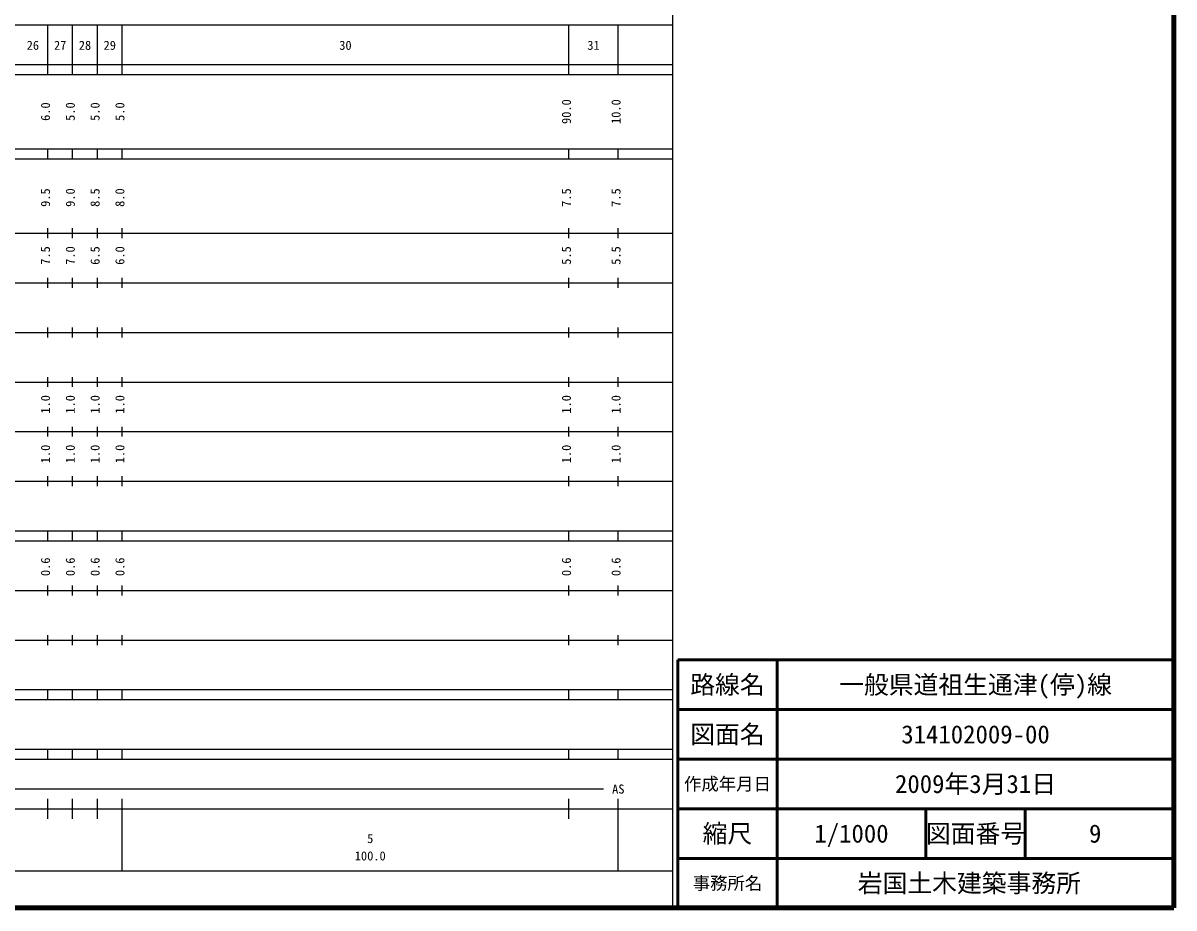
# Model space of a CAD drawing. Units: millimetres on the paper, enlarged 1000 times. Extents: x 40000 to 680000, y 20000 to 380000.
# Drawn here: x 448015 to 680000, y 20000 to 198357 of the extents above; entities that cross this region are included whole.
import ezdxf
from ezdxf.enums import TextEntityAlignment as Align

# ---------------------------------------------------------------- set-up
doc = ezdxf.new("R2010")
doc.units = ezdxf.units.MM
doc.header["$LTSCALE"] = 1000
for name, color, linetype, lineweight in [('M-TTL', 2, 'Continuous', 140), ('M-TTL-BAND', 7, 'Continuous', 25), ('M-TTL-FRAM', 2, 'Continuous', 50), ('M-TTL-LINE', 7, 'Continuous', 50)]:
    doc.layers.add(name, color=color, linetype=linetype, lineweight=lineweight)
doc.layers.add('M-TTL-TXT', color=7, linetype='Continuous')
doc.styles.add('ＭＳ ゴシック', font='')
doc.styles.get('ＭＳ ゴシック').set_extended_font_data('MS Gothic')

msp = doc.modelspace()

# ---------------------------------------------------------------- linework, layer by layer
at = {"layer": 'M-TTL'}
for p, q in [((680000, 20000), (680000, 380000)), ((40000, 20000), (680000, 20000))]:
    msp.add_line(p, q, dxfattribs=at)
at = {"layer": 'M-TTL-BAND'}
for p, q in [((579000, 20000), (579000, 370000)), ((68000, 198000), (579000, 198000)), ((453000, 188000), (453000, 198000)), ((458000, 188000), (458000, 198000)), ((463000, 188000), (463000, 198000)), ((468000, 188000), (468000, 198000)), ((558000, 188000), (558000, 198000)), ((568000, 188000), (568000, 198000)), ((40000, 190000), (579000, 190000)), ((40000, 188000), (579000, 188000)), ((40000, 173000), (579000, 173000)), ((453000, 171000), (453000, 173000)), ((458000, 171000), (458000, 173000)), ((463000, 171000), (463000, 173000)), ((468000, 171000), (468000, 173000)), ((558000, 171000), (558000, 173000)), ((568000, 171000), (568000, 173000)), ((40000, 171000), (579000, 171000)), ((40000, 156000), (579000, 156000)), ((453000, 155000), (453000, 157000)), ((458000, 155000), (458000, 157000)), ((463000, 155000), (463000, 157000)), ((468000, 155000), (468000, 157000)), ((558000, 155000), (558000, 157000)), ((568000, 155000), (568000, 157000)), ((453000, 145000), (453000, 147000)), ((458000, 145000), (458000, 147000)), ((463000, 145000), (463000, 147000)), ((468000, 145000), (468000, 147000)), ((558000, 145000), (558000, 147000)), ((568000, 145000), (568000, 147000)), ((46000, 146000), (579000, 146000)), ((453000, 135000), (453000, 137000)), ((458000, 135000), (458000, 137000)), ((463000, 135000), (463000, 137000)), ((468000, 135000), (468000, 137000)), ((558000, 135000), (558000, 137000)), ((568000, 135000), (568000, 137000)), ((52000, 136000), (579000, 136000)), ((46000, 126000), (579000, 126000)), ((453000, 125000), (453000, 127000)), ((458000, 125000), (458000, 127000)), ((463000, 125000), (463000, 127000)), ((468000, 125000), (468000, 127000)), ((558000, 125000), (558000, 127000)), ((568000, 125000), (568000, 127000)), ((52000, 116000), (579000, 116000)), ((453000, 115000), (453000, 117000)), ((458000, 115000), (458000, 117000)), ((463000, 115000), (463000, 117000)), ((468000, 115000), (468000, 117000)), ((558000, 115000), (558000, 117000)), ((568000, 115000), (568000, 117000)), ((453000, 105000), (453000, 107000)), ((458000, 105000), (458000, 107000)), ((463000, 105000), (463000, 107000)), ((468000, 105000), (468000, 107000)), ((558000, 105000), (558000, 107000)), ((568000, 105000), (568000, 107000)), ((46000, 106000), (579000, 106000)), ((40000, 96000), (579000, 96000)), ((453000, 94000), (453000, 96000)), ((458000, 94000), (458000, 96000)), ((463000, 94000), (463000, 96000)), ((468000, 94000), (468000, 96000)), ((558000, 94000), (558000, 96000)), ((568000, 94000), (568000, 96000)), ((40000, 94000), (579000, 94000)), ((49000, 84000), (579000, 84000)), ((453000, 83000), (453000, 85000)), ((458000, 83000), (458000, 85000)), ((463000, 83000), (463000, 85000)), ((468000, 83000), (468000, 85000)), ((558000, 83000), (558000, 85000)), ((568000, 83000), (568000, 85000)), ((453000, 73000), (453000, 75000)), ((458000, 73000), (458000, 75000)), ((463000, 73000), (463000, 75000)), ((468000, 73000), (468000, 75000)), ((558000, 73000), (558000, 75000)), ((568000, 73000), (568000, 75000)), ((40000, 74000), (579000, 74000)), ((40000, 64000), (579000, 64000)), ((453000, 62000), (453000, 64000)), ((458000, 62000), (458000, 64000)), ((463000, 62000), (463000, 64000)), ((468000, 62000), (468000, 64000)), ((558000, 62000), (558000, 64000)), ((568000, 62000), (568000, 64000)), ((40000, 62000), (579000, 62000)), ((40000, 52000), (579000, 52000)), ((453000, 50000), (453000, 52000)), ((458000, 50000), (458000, 52000)), ((463000, 50000), (463000, 52000)), ((468000, 50000), (468000, 52000)), ((558000, 50000), (558000, 52000)), ((568000, 50000), (568000, 52000)), ((40000, 50000), (579000, 50000)), ((71000, 44000), (565000, 44000)), ((453000, 38000), (453000, 42000)), ((458000, 38000), (458000, 42000)), ((463000, 38000), (463000, 42000)), ((468000, 27500), (468000, 42000)), ((558000, 38000), (558000, 42000)), ((568000, 27500), (568000, 42000)), ((40000, 40000), (579000, 40000)), ((68000, 27500), (579000, 27500))]:
    msp.add_line(p, q, dxfattribs=at)
at = {"layer": 'M-TTL-FRAM'}
for p, q in [((680000, 70000), (580000, 70000)), ((580000, 70000), (580000, 20000))]:
    msp.add_line(p, q, dxfattribs=at)
at = {"layer": 'M-TTL-LINE'}
for p, q in [((600000, 70000), (600000, 20000)), ((680000, 60000), (580000, 60000)), ((680000, 50000), (580000, 50000)), ((680000, 40000), (580000, 40000)), ((630000, 40000), (630000, 30000)), ((650000, 40000), (650000, 30000)), ((680000, 30000), (580000, 30000))]:
    msp.add_line(p, q, dxfattribs=at)

# ---------------------------------------------------------------- texts
at = {"layer": 'M-TTL-BAND', "style": 'ＭＳ ゴシック'}
for s, p in [('26', (450000, 192405)), ('27', (455500, 192405)), ('28', (460500, 192405)), ('29', (465500, 192405)), ('30', (513000, 192405)), ('31', (563000, 192405)), ('AS', (568000, 42500)), ('5', (518000, 32523)), ('100.0', (518000, 29033))]:
    msp.add_text(s, height=1833, dxfattribs=at).set_placement(p, align=Align.BOTTOM_CENTER)
for s, p in [('6.0', (454000, 180500)), ('5.0', (459000, 180500)), ('5.0', (464000, 180500)), ('5.0', (469000, 180500)), ('90.0', (559000, 180500)), ('10.0', (569000, 180500)), ('9.5', (454000, 163174)), ('9.0', (459000, 163174)), ('8.5', (464000, 163174)), ('8.0', (469000, 163174)), ('7.5', (559000, 163174)), ('7.5', (569000, 163174)), ('7.5', (454000, 151500)), ('7.0', (459000, 151500)), ('6.5', (464000, 151500)), ('6.0', (469000, 151500)), ('5.5', (559000, 151500)), ('5.5', (569000, 151500)), ('1.0', (454000, 121500)), ('1.0', (459000, 121500)), ('1.0', (464000, 121500)), ('1.0', (469000, 121500)), ('1.0', (559000, 121500)), ('1.0', (569000, 121500)), ('1.0', (454000, 111500)), ('1.0', (459000, 111500)), ('1.0', (464000, 111500)), ('1.0', (469000, 111500)), ('1.0', (559000, 111500)), ('1.0', (569000, 111500)), ('0.6', (454000, 88764)), ('0.6', (459000, 88764)), ('0.6', (464000, 88764)), ('0.6', (469000, 88764)), ('0.6', (559000, 88764)), ('0.6', (569000, 88764))]:
    msp.add_text(s, height=1833, rotation=90, dxfattribs=at).set_placement(p, align=Align.BOTTOM_CENTER)
at = {"layer": 'M-TTL-TXT', "style": 'ＭＳ ゴシック'}
for s, height, p in [('路線名', 3666, (590000, 65000)), ('路線名', 3666, (590000, 65000)), ('一般県道祖生通津(停)線', 3666, (640000, 65000)), ('図面名', 3666, (590000, 55000)), ('図面名', 3666, (590000, 55000)), ('314102009-00', 3666, (640000, 55000)), ('作成年月日', 2566, (590000, 45000)), ('作成年月日', 2566, (590000, 45000)), ('2009年3月31日', 3666, (640000, 45000)), ('縮尺', 3666, (590000, 35000)), ('縮尺', 3666, (590000, 35000)), ('1/1000', 3666, (615000, 35000)), ('図面番号', 3666, (640000, 35000)), ('図面番号', 3666, (640000, 35000)), ('9', 3666, (664125, 35000)), ('事務所名', 2566, (590000, 25000)), ('事務所名', 2566, (590000, 25000)), ('岩国土木建築事務所 ', 3666, (640000, 25000))]:
    msp.add_text(s, height=height, dxfattribs=at).set_placement(p, align=Align.MIDDLE_CENTER)

doc.saveas('drawing.dxf')
